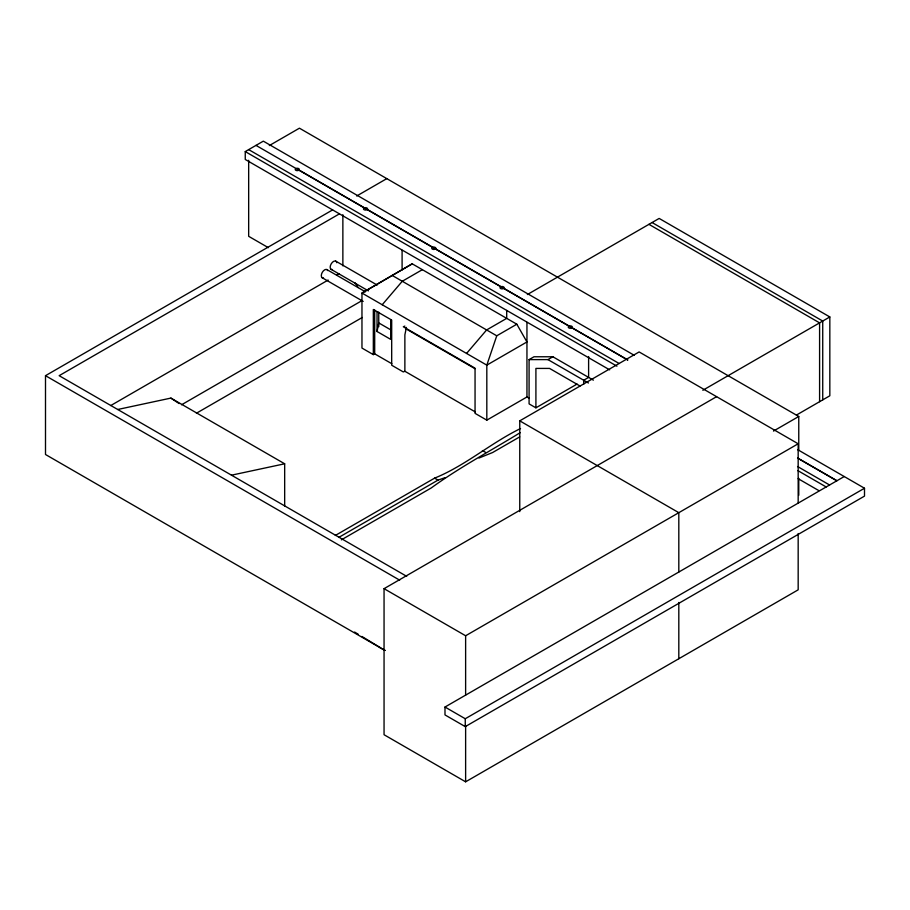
<?xml version="1.0" encoding="UTF-8"?>
<svg xmlns="http://www.w3.org/2000/svg" width="910" height="910" viewBox="0 0 910 910"><rect width="100%" height="100%" fill="white"/><g stroke="black" fill="none" stroke-linecap="round" stroke-linejoin="round"><path stroke-width="1.36" d="M406.406 327.429L404.87 334.88L404.87 371.269L475.202 411.877M390.697 319.649L390.697 339.385L377.047 331.502L378.753 322.913L391.266 330.137M516.823 324.21L412.219 263.82L361.964 293.054L486.816 365.137L526.947 341.955L516.823 324.21L496.758 335.801L486.816 365.137L486.816 420.147L475.054 413.356L475.054 368.197L403.301 326.77L404.87 326.099M382.211 304.748L402.277 281.258L422.354 269.667M466.557 353.444L486.623 329.955L506.699 318.363L506.699 310.435M520.531 428.53C490.717 443.079 465.374 465.647 434.605 478.137L335.312 535.467M341.352 539.857L431.192 487.987C459.448 467.41 490.388 451.007 520.133 432.705M299.026 170.045L298.708 170.284A2.025 1.172 0 0 1 295.841 170.284A2.025 1.172 0 0 1 295.841 168.623L296.262 168.441A2.025 1.172 0 0 1 298.708 168.623A2.025 1.172 0 0 1 299.026 170.045L627.752 359.939M391.823 363.738L374.692 353.842L373.327 354.627L361.964 348.064L361.964 293.054L412.219 263.82M609.654 369.847L245.256 159.466L245.256 151.583L263.32 141.152L634.293 355.332M269.337 145.554L299.435 128.185L798.764 416.473L798.764 450.245M384.907 650.457L45.5 454.5L45.5 375.682L332.628 209.903M356.709 196.003L386.807 178.622M339.453 213.85L59.15 375.682L406.702 576.337M110.736 405.564L328.135 280.052M336.723 275.093L339.18 273.671M181.534 404.791L362.089 300.55M196.435 413.22L362.248 317.488M527.368 294.533L659.17 218.434L829.829 316.953L829.829 395.782L796.421 415.074M404.87 371.269L403.301 371.94L391.687 365.228L391.687 320.07L373.327 309.468L373.327 354.627M577.065 384.065L535.91 407.828L529.085 403.892L529.085 359.609L533.999 356.765L552.87 356.765L593.377 380.152M529.085 359.609L547.957 359.609L552.87 356.765M486.816 420.147L526.947 396.976L529.301 398.33M519.758 511.613L519.758 420.852L639.127 351.942L798.172 443.773L798.172 503.116M338.725 537.435L438.017 480.105L444.842 477.75M519.701 436.891L492.628 452.52L478.978 458.037M702.838 390.276L829.829 316.953M798.172 533.522L798.172 589.828L465.624 781.815L384.054 734.723L384.054 588.668L716.602 396.669M379.982 647.613L385.066 650.354M773.489 431.067L798.764 416.473M384.054 588.668L465.624 635.76L798.172 443.773M797.569 449.597L864.5 488.238L864.5 496.121L465.26 726.624L444.99 714.919L444.99 707.036L844.23 476.533M444.99 707.036L465.26 718.741L864.5 488.238M117.709 409.489L170.887 398.091L284.671 463.793L284.671 506.301M231.504 475.179L284.671 463.793M652.072 222.529L822.731 321.059L822.731 399.877M648.932 224.338L819.591 322.868L819.591 401.697M797.604 458.06L836.904 480.764L797.604 458.071M255.994 145.384L627.684 359.973M248.669 149.604L619.118 363.488M797.581 466.523L829.579 484.996M245.256 151.583L616.934 366.173M797.854 470.618L826.166 486.964M798.161 478.683L818.852 490.626M547.957 359.609L588.463 382.996M392.153 275.411L496.758 335.801M580.034 386.011L549.56 368.413L535.91 368.413L535.91 407.828M335.676 261.09L377.184 285.058M330.956 269.258L368.425 290.893M326.792 269.531L365.479 291.86M322.083 277.686L363.181 301.415M268.359 247.679L248.669 236.316L248.669 160.308M405.86 328.772L474.974 368.675M519.758 420.852L678.814 512.683L678.814 572.037M482.391 450.552L485.803 452.52M434.605 478.137L438.017 480.105M45.5 375.682L399.661 580.148M354.604 632.052L358.256 634.259M361.907 636.465L380.141 647.522M170.887 398.091L179.122 403.574M798.764 478.398L798.764 495.29M678.814 602.443L678.814 658.738M588.611 356.538L588.611 377.4L583.697 380.243L583.697 384.179M526.947 322.356L526.947 396.976M465.624 635.76L465.624 695.115M465.624 725.52L465.624 781.815M465.26 718.741L465.26 726.624M402.095 250.273L402.095 269.872M378.753 312.13L378.753 326.713M377.047 311.766L377.047 331.502M374.692 310.083L374.692 353.842M342.865 214.714L342.865 265.868M332.377 269.587A4.732 2.73 -60 0 1 331.365 263.582A4.732 2.73 -60 0 1 336.814 262.717M323.505 278.016A4.732 2.73 -60 0 1 322.276 272.363A4.732 2.73 -60 0 1 327.793 270.589M355.002 282.817A30.792 17.779 60 0 1 358.119 287.549M367.265 209.459L366.969 209.698A2.025 1.172 0 0 1 364.102 209.698A2.025 1.172 0 0 1 364.102 208.037L364.523 207.855A2.025 1.172 0 0 1 366.969 208.037A2.025 1.172 0 0 1 367.287 209.448M435.549 248.862L435.23 249.101A2.025 1.172 0 0 1 432.364 249.101A2.025 1.172 0 0 1 432.364 247.452L432.785 247.258A2.025 1.172 0 0 1 435.23 247.452A2.025 1.172 0 0 1 435.549 248.862M503.81 288.277L503.492 288.515A2.025 1.172 0 0 1 500.625 288.515A2.025 1.172 0 0 1 500.625 286.855L501.046 286.673A2.025 1.172 0 0 1 503.492 286.855A2.025 1.172 0 0 1 503.81 288.277M572.072 327.68L571.753 327.93A2.025 1.172 0 0 1 568.886 327.93A2.025 1.172 0 0 1 568.886 326.269L569.307 326.087A2.025 1.172 0 0 1 571.753 326.269A2.025 1.172 0 0 1 572.072 327.68"/></g></svg>
